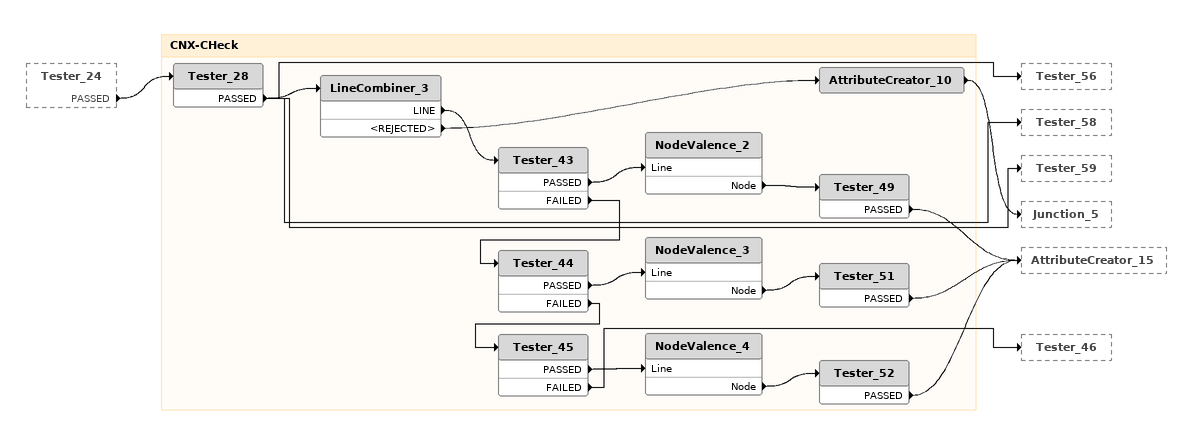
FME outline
Tester_24 [outside]
    PASSED -> Tester_28

Bookmark: CNX-CHeck
Tester_28
    PASSED -> LineCombiner_3
    PASSED -> Tester_56
    PASSED -> Tester_58
    PASSED -> Tester_59
LineCombiner_3
    LINE -> Tester_43
    <REJECTED> -> AttributeCreator_10
AttributeCreator_10
    -> Junction_5
Tester_43
    PASSED -> NodeValence_2 [Line]
    FAILED -> Tester_44
NodeValence_2
    Node -> Tester_49
Tester_49
    PASSED -> AttributeCreator_15
Tester_44
    PASSED -> NodeValence_3 [Line]
    FAILED -> Tester_45
NodeValence_3
    Node -> Tester_51
Tester_51
    PASSED -> AttributeCreator_15
Tester_45
    PASSED -> NodeValence_4 [Line]
    FAILED -> Tester_46
NodeValence_4
    Node -> Tester_52
Tester_52
    PASSED -> AttributeCreator_15
